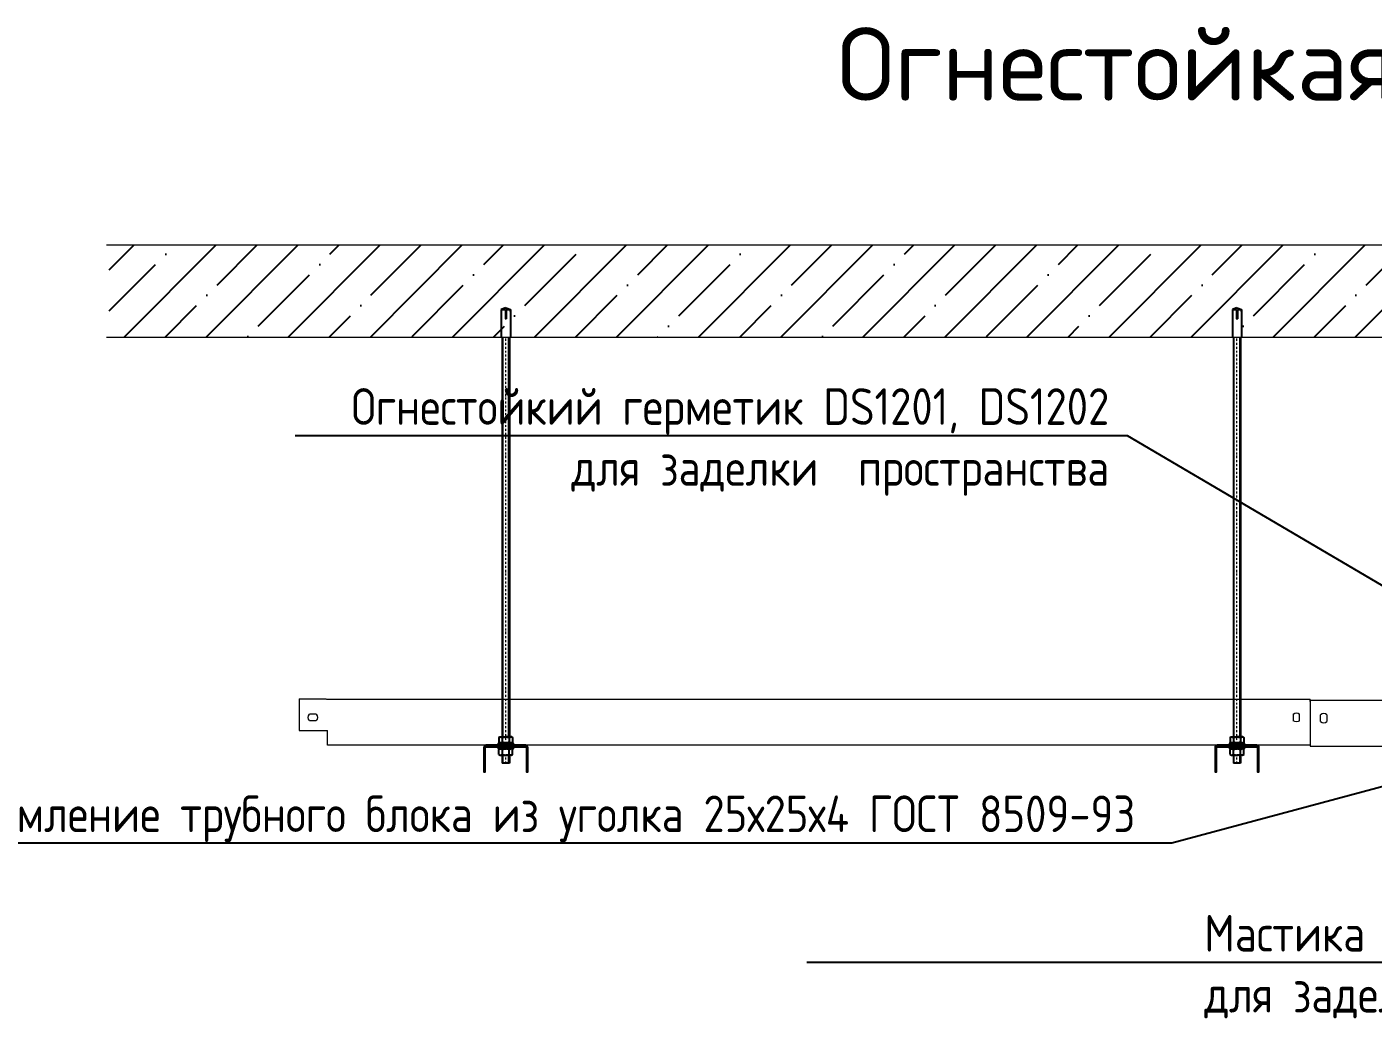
# Model space of a CAD drawing. Header units: millimetres. Extents: x -42533 to 645315, y 3457 to 82611.
# Drawn here: x 274646 to 283427, y 13123 to 19624 of the extents above; entities that cross this region are included whole.
import ezdxf
from ezdxf import colors
from ezdxf.entities.mleader import LeaderData, LeaderLine
from ezdxf.math import Vec2, Vec3

# ---------------------------------------------------------------- set-up
doc = ezdxf.new("R2010")
doc.units = ezdxf.units.MM
doc.set_wipeout_variables(frame=1)
doc.linetypes.add('штрихпунктирная', pattern=[25.4, 12.7, -6.35, 0, -6.35])
for name, color, linetype in [('PDF _Геометрия', 7, 'Continuous'), ('Основная', 7, 'Continuous'), ('Тонкая', 7, 'Continuous'), ('ЭОМ_Выноски', 7, 'Continuous')]:
    doc.layers.add(name, color=color, linetype=linetype)
for name, color, linetype, lineweight in [('Ось', 140, 'штрихпунктирная', 15), ('СТЕНЫ', 7, 'Continuous', 9), ('ЭМ_кабеленесущие конструкции', 7, 'Continuous', 15)]:
    doc.layers.add(name, color=color, linetype=linetype, lineweight=lineweight)
doc.layers.add('ЭОМ_Освещение рабочее', color=7, linetype='Continuous', lineweight=9, true_color=0x312af4)
doc.styles.add('ISOCPEUR', font='isocpeur.ttf', dxfattribs={"width": 0.85, "height": 275})
doc.styles.add('ГЕЛАЙН_АР', font='isocpeur.ttf')

# ---------------------------------------------------------------- blocks, each defined once
blk = doc.blocks.new('*U319')
blk.add_lwpolyline([(1.5, 21.5, -0.414214), (2.5, 22.5), (29, 22.5), (29, 24), (2.5, 24, 0.414214), (0, 21.5), (0, -21.5, 0.414214), (2.5, -24), (29, -24), (29, -22.5), (2.5, -22.5, -0.414214), (1.5, -21.5)], format="xyb", close=True)
blk = doc.blocks.new('*U317')
blk.add_wipeout([(-7.5, 0.8), (-6.5, 0), (6.5, 0), (7.5, 0.8), (7.5, 6), (6.5, 6.8), (-6.5, 6.8), (-7.5, 6)])
for p, q in [((-7.5, 6), (-6.5, 6.8)), ((-7.5, 6), (-7.5, 0.8)), ((-7.5, 0.8), (-6.5, 0)), ((-6.5, 6.8), (-6.1, 6.8)), ((-6.5, 0), (-6.1, 0)), ((-6.1, 6.8), (0, 6.8)), ((-6.1, 0), (0, 0)), ((-3.8, 6), (-3.8, 0.8)), ((6.1, 6.8), (0, 6.8)), ((6.1, 0), (0, 0)), ((3.8, 6), (3.8, 0.8)), ((6.5, 6.8), (6.1, 6.8)), ((6.5, 0), (6.1, 0)), ((7.5, 6), (6.5, 6.8)), ((7.5, 0.8), (6.5, 0)), ((7.5, 6), (7.5, 0.8))]:
    blk.add_line(p, q)
for centre, radius, start, end in [((-6, 4.9), 1.9, 94.9499, 144.8587), ((-6, 1.9), 1.9, 215.1413, 265.0501), ((-6.4, 2.1), 4.68, 55.8533, 86.9299), ((-6.4, 4.7), 4.68, 273.0701, 304.1467), ((0.2, -3.2), 9.98, 90.9514, 113.1151), ((0.2, 10), 9.98, 246.8849, 269.0486), ((-0.2, -3.2), 9.98, 66.8849, 89.0486), ((-0.2, 10), 9.98, 270.9514, 293.1151), ((6.4, 2.1), 4.68, 93.0701, 124.1467), ((6.4, 4.7), 4.68, 235.8533, 266.9299), ((6, 4.9), 1.9, 35.1413, 85.0501), ((6, 1.9), 1.9, 274.9499, 324.8587)]:
    blk.add_arc(centre, radius, start, end)
blk = doc.blocks.new('*U321')
at = {"color": 0, "linetype": 'ByBlock', "lineweight": -2}
for p, q in [((0, -121), (0, 1587.3)), ((50, -121), (50, 1587.3)), ((15.9, -102.5), (23.1, -102.5)), ((23.1, -109.5), (15.9, -109.5)), ((1.5, -121), (0, -121)), ((0, -121), (50, -121))]:
    blk.add_line(p, q, dxfattribs=at)
for start, end in [(135.573, 224.427), (315.573, 44.427)]:
    blk.add_arc((19.5, -106), 5, start, end, dxfattribs=at)
blk = doc.blocks.new('*U320')
at = {"color": 0, "linetype": 'ByBlock', "lineweight": -2}
for p, q in [((-1, 985.1), (-1, 956.1)), ((-1, 985.1), (33.7, 985.1)), ((16, 966.5), (16, 973.7)), ((23, 973.7), (23, 966.5)), ((33.7, 985.1), (33.7, 954.1)), ((0, -121), (0, 954.1)), ((50, 954.1), (33.7, 954.1)), ((50, -121), (50, 954.1)), ((15.9, -102.5), (23.1, -102.5)), ((23.1, -109.5), (15.9, -109.5)), ((1.5, -121), (0, -121)), ((0, -121), (50, -121))]:
    blk.add_line(p, q, dxfattribs=at)
for centre, radius, start, end in [((19.5, 970.1), 5, 45.573, 134.427), ((19.5, 970.1), 5, 225.573, 314.427), ((0.8, 956.1), 1.75, 180, 233.1301), ((-0.8, 954.1), 0.75, 0, 53.1301), ((19.5, -106), 5, 135.573, 224.427), ((19.5, -106), 5, 315.573, 44.427)]:
    blk.add_arc(centre, radius, start, end, dxfattribs=at)
blk = doc.blocks.new('_Dot')
at = {"color": 0, "linetype": 'ByBlock', "lineweight": -2}
blk.add_line((-0.5, 0), (-1, 0), dxfattribs=at)
at = {"color": 0, "linetype": 'ByBlock', "const_width": 0.5}
blk.add_lwpolyline([(-0.25, 0, 1), (0.25, 0, 1)], format="xyb", close=True, dxfattribs=at)

msp = doc.modelspace()

# ---------------------------------------------------------------- hatches: boundary and pattern name
at = {"transparency": 33554610}
h = msp.add_hatch(dxfattribs=at)
h.set_pattern_fill('ANSI35', color=252, scale=59.620204)
h.set_pattern_definition([(45, (-426029.73, -314813.1), (-267.70235, 267.70235), []), (45, (-425762.03, -314813.1), (-267.70235, 267.70235), [473.23537, -94.64707, 0, -94.64707])])
h.paths.add_polyline_path([(294623.8, 17602.4), (294623.8, 18200.3), (275181.9, 18200.3), (275181.9, 17602.4)])

# ---------------------------------------------------------------- linework, layer by layer
at = {"layer": 'PDF _Геометрия', "lineweight": 13}
msp.add_lwpolyline([(294599.9, 18200.3), (285216.1, 18200.3), (285171.9, 18086.7), (285124.6, 18317), (285082, 18200.3), (275164.9, 18200.3)], dxfattribs=at)
at = {"layer": 'Основная'}
for p, q in [((277739.5, 17775.3), (277739.5, 17602.4)), ((277739.5, 17775.3), (277745.5, 17775.3)), ((277745.5, 17781.3), (277766.4, 17781.3)), ((277745.5, 17781.3), (277745.5, 17775.3)), ((277766.4, 17781.3), (277766.4, 17721.6)), ((277772.3, 17781.3), (277793.2, 17781.3)), ((277772.3, 17781.3), (277772.3, 17721.6)), ((277793.2, 17781.3), (277793.2, 17775.3)), ((277793.2, 17775.3), (277799.2, 17775.3)), ((277799.2, 17775.3), (277799.2, 17602.4)), ((282509.2, 17775.3), (282509.2, 17602.4)), ((282509.2, 17775.3), (282515.1, 17775.3)), ((282515.1, 17781.3), (282536, 17781.3)), ((282515.1, 17781.3), (282515.1, 17775.3)), ((282536, 17781.3), (282536, 17721.6)), ((282541.9, 17781.3), (282562.8, 17781.3)), ((282541.9, 17781.3), (282541.9, 17721.6)), ((282562.8, 17781.3), (282562.8, 17775.3)), ((282562.8, 17775.3), (282568.8, 17775.3)), ((282568.8, 17775.3), (282568.8, 17602.4)), ((277766.4, 17721.6), (277772.3, 17721.6)), ((282536, 17721.6), (282541.9, 17721.6))]:
    msp.add_line(p, q, dxfattribs=at)
at = {"layer": 'Основная', "ltscale": 75}
for p, q in [((277745.5, 14876), (277745.5, 14822.9)), ((277749.5, 14822.9), (277749.5, 14876)), ((277789.2, 14822.9), (277789.2, 14876)), ((277793.2, 14876), (277793.2, 14822.9)), ((282515.1, 14876), (282515.1, 14822.9)), ((282519.1, 14822.9), (282519.1, 14876)), ((282558.8, 14822.9), (282558.8, 14876)), ((282562.8, 14876), (282562.8, 14822.9))]:
    msp.add_line(p, q, dxfattribs=at)
for points in [[(277793.2, 14822.9), (277745.5, 14822.9)], [(282562.8, 14822.9), (282515.1, 14822.9)]]:
    msp.add_lwpolyline(points, dxfattribs=at)
at = {"layer": 'СТЕНЫ'}
msp.add_line((275164.9, 17602.4), (294624.2, 17602.4), dxfattribs=at)
at = {"layer": 'Тонкая'}
for p, q in [((277769.3, 17793.2), (277739.5, 17781.3)), ((277739.5, 17781.3), (277739.5, 17775.3)), ((277769.3, 17793.2), (277799.2, 17781.3)), ((277799.2, 17781.3), (277799.2, 17775.3)), ((282539, 17793.2), (282509.2, 17781.3)), ((282509.2, 17781.3), (282509.2, 17775.3)), ((282539, 17793.2), (282568.8, 17781.3)), ((282568.8, 17781.3), (282568.8, 17775.3))]:
    msp.add_line(p, q, dxfattribs=at)

# ---------------------------------------------------------------- block references
at = {"xscale": 5.962020415049804, "yscale": 5.962020415049804, "zscale": 5.962020415049804, "rotation": 270}
msp.add_blockref('*U319', (282539, 14940.3), dxfattribs=at)
at = {"layer": 'Основная', "ltscale": 6.666667, "xscale": -5.962020415049804, "yscale": 5.962020415049804, "zscale": 5.962020415049804}
msp.add_blockref('*U317', (277769.3, 14955.3), dxfattribs=at)
at = {"layer": 'ЭОМ_Освещение рабочее', "xscale": 5.962020415049804, "yscale": 5.962020415049804, "zscale": 5.962020415049804, "rotation": 270}
msp.add_blockref('*U321', (283737, 15234), dxfattribs=at)

# ---------------------------------------------------------------- texts
at = {"layer": 'ЭОМ_Выноски', "color": 0, "insert": (284985.8, 19317.4), "char_height": 476.987, "width": 10806.732, "attachment_point": 5, "style": 'ГЕЛАЙН_АР'}
msp.add_mtext(' Огнестойкая проходка через стену. ', dxfattribs=at)

# ---------------------------------------------------------------- leaders
at = {"layer": 'ЭМ_кабеленесущие конструкции', "lineweight": 5}
ml = msp.add_multileader_mtext('Standard', dxfattribs=at)
ml.set_content('Огнестойкий герметик DS1201, DS1202\\Pдля заделки  пространства ', color=256, style='ISOCPEUR')
ml.set_leader_properties()
ml.set_arrow_properties(name='DOT')
ml.build(insert=Vec2(0, 0))
ml.multileader.update_dxf_attribs({"text_left_attachment_type": 6, "text_right_attachment_type": 6, "dogleg_length": 0.00122, "arrow_head_size": 59.6, "scale": 10})
ctx = ml.context
ctx.base_point, ctx.scale, ctx.char_height, ctx.arrow_head_size, ctx.landing_gap_size, ctx.plane_origin = Vec3(276731.8, 16958.3), 10, 238.481, 59.6, 119.2, Vec3(280992.1, 16394.1)
ctx.left_attachment, ctx.right_attachment, ctx.text_align_type = 6, 6, 2
notes = []
notes.append((ctx, [(1, (1, 1, 0), (281825.2, 16958.3), (-1, 0), 0.0727, [(2, [(284526.3, 15368.2)], 0, [])])]))
ctx.mtext.insert, ctx.mtext.width, ctx.mtext.defined_height, ctx.mtext.alignment, ctx.mtext.flow_direction = Vec3(281705.9, 17268.3), 6189.925, 640.5, 3, 5
ml = msp.add_multileader_mtext('Standard', dxfattribs=at)
ml.set_content('Лестничный лоток LL5050HDZ', color=256, style='ISOCPEUR')
ml.set_leader_properties()
ml.set_arrow_properties(name='DOT')
ml.build(insert=Vec2(0, 0))
ml.multileader.update_dxf_attribs({"text_left_attachment_type": 6, "text_right_attachment_type": 6, "dogleg_length": 0.00122, "arrow_head_size": 48.9, "scale": 10})
ctx = ml.context
ctx.base_point, ctx.scale, ctx.char_height, ctx.arrow_head_size, ctx.landing_gap_size, ctx.plane_origin = Vec3(301000.3, 16182.7), 10, 195.708, 48.9, 97.9, Vec3(302938.6, 15960.5)
ctx.left_attachment, ctx.right_attachment, ctx.text_align_type = 6, 6, 2
notes.append((ctx, [(1, (1, 1, 0), (304290.2, 16182.7), (-1, 0), 0.0597, [(1, [(305394.2, 15679.6)], 0, [])])]))
ctx.mtext.insert, ctx.mtext.width, ctx.mtext.defined_height, ctx.mtext.alignment, ctx.mtext.flow_direction = Vec3(304192.3, 16417.5), 3770.984, 201.2, 3, 5
ml = msp.add_multileader_mtext('Standard', dxfattribs=at)
ml.set_content('Обрамление трубного блока из уголка 25х25х4 ГОСТ 8509-93', color=256, style='ISOCPEUR')
ml.set_leader_properties()
ml.set_arrow_properties(name='DOT')
ml.build(insert=Vec2(0, 0))
ml.multileader.update_dxf_attribs({"text_left_attachment_type": 6, "text_right_attachment_type": 6, "dogleg_length": 0.00122, "arrow_head_size": 48.9, "scale": 10})
ctx = ml.context
ctx.base_point, ctx.scale, ctx.char_height, ctx.arrow_head_size, ctx.landing_gap_size, ctx.plane_origin = Vec3(300825.7, 13294.9), 10, 195.708, 48.9, 97.9, Vec3(303297.1, 14966.9)
ctx.left_attachment, ctx.right_attachment, ctx.text_align_type = 6, 6, 2
notes.append((ctx, [(1, (1, 1, 0), (304388.1, 13294.9), (-1, 0), 97.9, [(0, [(305132.4, 14312.9)], 0, [])])]))
ctx.mtext.insert, ctx.mtext.width, ctx.mtext.defined_height, ctx.mtext.alignment, ctx.mtext.flow_direction = Vec3(304192.3, 13549.3), 4050.206, 525.7, 3, 5
for ctx, leaders in notes:
    for number, flags, end, landing, length, lines in leaders:
        leader = LeaderData()
        leader.index, (leader.has_last_leader_line, leader.has_dogleg_vector, leader.attachment_direction) = number, flags
        leader.last_leader_point, leader.dogleg_vector, leader.dogleg_length = Vec3(end), Vec3(landing), length
        for number, points, colour, breaks in lines:
            line = LeaderLine()
            line.index, line.vertices, line.color, line.breaks = number, Vec3.list(points), colors.encode_raw_color(colour), breaks
            leader.lines.append(line)
        ctx.leaders.append(leader)

# ---------------------------------------------------------------- next in the draw order: linework, layer by layer
at = {"layer": 'Основная'}
for p, q in [((277745.5, 17602.4), (277745.5, 14995.8)), ((277793.2, 17602.4), (277793.2, 14995.8))]:
    msp.add_line(p, q, dxfattribs=at)
at = {"layer": 'Основная', "ltscale": 75}
msp.add_lwpolyline([(277721.7, 14940.3), (277721.7, 14955.3), (277817, 14955.3), (277817, 14940.3)], dxfattribs=at)
at = {"layer": 'Ось'}
msp.add_line((277769.3, 14822.9), (277769.3, 17602.4), dxfattribs=at)
at = {"layer": 'Тонкая'}
for p, q in [((277749.5, 14995.8), (277749.5, 17602.4)), ((277789.2, 14995.8), (277789.2, 17602.4))]:
    msp.add_line(p, q, dxfattribs=at)

# ---------------------------------------------------------------- next in the draw order: block references
at = {"xscale": 5.962020415049804, "yscale": 5.962020415049804, "zscale": 5.962020415049804, "rotation": 270}
msp.add_blockref('*U319', (277769.3, 14940.3), dxfattribs=at)
at = {"layer": 'Основная', "ltscale": 6.666667, "xscale": -5.962020415049804, "yscale": 5.962020415049804, "zscale": 5.962020415049804}
msp.add_blockref('*U317', (282539, 14955.3), dxfattribs=at)

# ---------------------------------------------------------------- next in the draw order: linework, layer by layer
at = {"layer": 'Основная'}
for p, q in [((282515.1, 17602.4), (282515.1, 14995.8)), ((282562.8, 17602.4), (282562.8, 14995.8))]:
    msp.add_line(p, q, dxfattribs=at)
at = {"layer": 'Основная', "ltscale": 75}
msp.add_lwpolyline([(282491.3, 14940.3), (282491.3, 14955.3), (282586.7, 14955.3), (282586.7, 14940.3)], dxfattribs=at)
at = {"layer": 'Ось'}
msp.add_line((282539, 14822.9), (282539, 17602.4), dxfattribs=at)
at = {"layer": 'Тонкая'}
for p, q in [((282519.1, 14995.8), (282519.1, 17602.4)), ((282558.8, 14995.8), (282558.8, 17602.4))]:
    msp.add_line(p, q, dxfattribs=at)

# ---------------------------------------------------------------- next in the draw order: wipeouts: each hides what was drawn before it
at = {"ltscale": 75}
msp.add_wipeout([(277724.5, 14911.7), (277730.6, 14916.5), (277808.1, 14916.5), (277814.2, 14911.7), (277814.2, 14880.7), (277808.1, 14876), (277730.6, 14876), (277724.5, 14880.7)], dxfattribs=at).dxf.layer = 'Основная'

# ---------------------------------------------------------------- next in the draw order: linework, layer by layer
at = {"layer": 'Основная', "ltscale": 75}
for p, q in [((277724.5, 14911.7), (277730.6, 14916.5)), ((277724.5, 14880.7), (277724.5, 14911.7)), ((277724.5, 14880.7), (277730.6, 14876)), ((277730.6, 14916.5), (277732.8, 14916.5)), ((277730.6, 14876), (277732.8, 14876)), ((277732.8, 14916.5), (277769.3, 14916.5)), ((277732.8, 14876), (277769.3, 14876)), ((277747, 14880.7), (277747, 14911.7)), ((277805.9, 14916.5), (277769.3, 14916.5)), ((277805.9, 14876), (277769.3, 14876)), ((277791.7, 14880.7), (277791.7, 14911.7)), ((277808.1, 14916.5), (277805.9, 14916.5)), ((277808.1, 14876), (277805.9, 14876)), ((277814.2, 14911.7), (277808.1, 14916.5)), ((277814.2, 14880.7), (277808.1, 14876)), ((277814.2, 14880.7), (277814.2, 14911.7))]:
    msp.add_line(p, q, dxfattribs=at)
msp.add_lwpolyline([(277817, 14931.4), (277817, 14916.5), (277721.7, 14916.5), (277721.7, 14931.4)], dxfattribs=at)
for centre, radius, start, end in [((277733.8, 14905.2), 11.3, 94.94994, 144.8587), ((277733.8, 14887.3), 11.3, 215.1413, 265.05006), ((277731.3, 14888.6), 27.9, 55.85327, 86.92994), ((277731.3, 14903.8), 27.9, 273.07006, 304.14673), ((277770.3, 14857), 59.5, 90.95135, 113.11511), ((277770.3, 14935.5), 59.5, 246.88489, 269.04865), ((277768.4, 14857), 59.5, 66.88489, 89.04865), ((277768.4, 14935.5), 59.5, 270.95135, 293.11511), ((277807.4, 14888.6), 27.9, 93.07006, 124.14673), ((277807.4, 14903.8), 27.9, 235.85327, 266.92994), ((277804.9, 14905.2), 11.3, 35.1413, 85.05006), ((277804.9, 14887.3), 11.3, 274.94994, 324.8587)]:
    msp.add_arc(centre, radius, start, end, dxfattribs=at)

# ---------------------------------------------------------------- next in the draw order: wipeouts: each hides what was drawn before it
at = {"ltscale": 75}
msp.add_wipeout([(282494.1, 14911.7), (282500.2, 14916.5), (282577.7, 14916.5), (282583.8, 14911.7), (282583.8, 14880.7), (282577.7, 14876), (282500.2, 14876), (282494.1, 14880.7)], dxfattribs=at).dxf.layer = 'Основная'

# ---------------------------------------------------------------- next in the draw order: linework, layer by layer
at = {"layer": 'Основная', "ltscale": 75}
for p, q in [((282494.1, 14911.7), (282500.2, 14916.5)), ((282494.1, 14880.7), (282494.1, 14911.7)), ((282494.1, 14880.7), (282500.2, 14876)), ((282500.2, 14916.5), (282502.4, 14916.5)), ((282500.2, 14876), (282502.4, 14876)), ((282502.4, 14916.5), (282539, 14916.5)), ((282502.4, 14876), (282539, 14876)), ((282516.6, 14880.7), (282516.6, 14911.7)), ((282575.5, 14916.5), (282539, 14916.5)), ((282575.5, 14876), (282539, 14876)), ((282561.3, 14880.7), (282561.3, 14911.7)), ((282577.7, 14916.5), (282575.5, 14916.5)), ((282577.7, 14876), (282575.5, 14876)), ((282583.8, 14911.7), (282577.7, 14916.5)), ((282583.8, 14880.7), (282577.7, 14876)), ((282583.8, 14880.7), (282583.8, 14911.7))]:
    msp.add_line(p, q, dxfattribs=at)
msp.add_lwpolyline([(282586.7, 14931.4), (282586.7, 14916.5), (282491.3, 14916.5), (282491.3, 14931.4)], dxfattribs=at)
for centre, radius, start, end in [((282503.4, 14905.2), 11.3, 94.94994, 144.8587), ((282503.4, 14887.3), 11.3, 215.1413, 265.05006), ((282500.9, 14888.6), 27.9, 55.85327, 86.92994), ((282500.9, 14903.8), 27.9, 273.07006, 304.14673), ((282540, 14857), 59.5, 90.95135, 113.11511), ((282540, 14935.5), 59.5, 246.88489, 269.04865), ((282538, 14857), 59.5, 66.88489, 89.04865), ((282538, 14935.5), 59.5, 270.95135, 293.11511), ((282577, 14888.6), 27.9, 93.07006, 124.14673), ((282577, 14903.8), 27.9, 235.85327, 266.92994), ((282574.5, 14905.2), 11.3, 35.1413, 85.05006), ((282574.5, 14887.3), 11.3, 274.94994, 324.8587)]:
    msp.add_arc(centre, radius, start, end, dxfattribs=at)

# ---------------------------------------------------------------- next in the draw order: block references
at = {"layer": 'ЭОМ_Освещение рабочее', "xscale": -5.962020415049804, "yscale": 5.962020415049804, "zscale": 5.962020415049804, "rotation": 90}
msp.add_blockref('*U320', (282294.8, 15238.5), dxfattribs=at)

# ---------------------------------------------------------------- next in the draw order: leaders
at = {"layer": 'ЭМ_кабеленесущие конструкции', "lineweight": 5}
ml = msp.add_multileader_mtext('Standard', dxfattribs=at)
ml.set_content('Огнестойкий герметик DS1201, DS1202\\Pдля заделки  пространства между трубой и кабелем', color=256, style='ISOCPEUR')
ml.set_leader_properties()
ml.set_arrow_properties(name='DOT')
ml.build(insert=Vec2(0, 0))
ml.multileader.update_dxf_attribs({"text_left_attachment_type": 6, "text_right_attachment_type": 6, "dogleg_length": 0.00122, "arrow_head_size": 48.9, "scale": 10})
ctx = ml.context
ctx.base_point, ctx.scale, ctx.char_height, ctx.arrow_head_size, ctx.landing_gap_size, ctx.plane_origin = Vec3(299411.7, 15506.4), 10, 195.708, 48.9, 97.9, Vec3(303467.5, 16476.6)
ctx.left_attachment, ctx.right_attachment, ctx.text_align_type = 6, 6, 2
notes = []
notes.append((ctx, [(1, (1, 1, 0), (304290.2, 15506.4), (-1, 0), 0.0597, [(2, [(305238.7, 14538)], 0, [])])]))
ctx.mtext.insert, ctx.mtext.width, ctx.mtext.defined_height, ctx.mtext.alignment, ctx.mtext.flow_direction = Vec3(304192.3, 15760.8), 5079.725, 525.7, 3, 5
ml = msp.add_multileader_mtext('Standard', dxfattribs=at)
ml.set_content('Мастика огнеупорная\\Pдля заделки щелей между стеной и трубой ВГП', color=256, style='ISOCPEUR')
ml.set_leader_properties()
ml.set_arrow_properties(name='DOT')
ml.build(insert=Vec2(0, 0))
ml.multileader.update_dxf_attribs({"text_left_attachment_type": 6, "text_right_attachment_type": 6, "dogleg_length": 0.00122, "arrow_head_size": 59.6, "scale": 10})
ctx = ml.context
ctx.base_point, ctx.scale, ctx.char_height, ctx.arrow_head_size, ctx.landing_gap_size, ctx.plane_origin = Vec3(281530.9, 13524.2), 10, 238.481, 59.6, 119.2, Vec3(291626.1, 15957)
ctx.left_attachment, ctx.right_attachment = 6, 6
notes.append((ctx, [(1, (1, 1, 0), (286320.3, 13524.2), (-1, 0), 0.0727, [(2, [(285775.6, 14898.2)], 0, [])])]))
ctx.mtext.insert, ctx.mtext.width, ctx.mtext.defined_height, ctx.mtext.flow_direction = Vec3(282325.6, 13834.2), 4895.418, 235.2, 5
ml = msp.add_multileader_mtext('Standard', dxfattribs=at)
ml.set_content('Обрамление трубного блока из уголка 25х25х4 ГОСТ 8509-93', color=256, style='ISOCPEUR')
ml.set_leader_properties()
ml.set_arrow_properties(name='DOT')
ml.build(insert=Vec2(0, 0))
ml.multileader.update_dxf_attribs({"text_left_attachment_type": 6, "text_right_attachment_type": 6, "dogleg_length": 0.00122, "arrow_head_size": 59.6, "scale": 10})
ctx = ml.context
ctx.base_point, ctx.scale, ctx.char_height, ctx.arrow_head_size, ctx.landing_gap_size, ctx.plane_origin = Vec3(277772.9, 14303.1), 10, 238.481, 59.6, 119.2, Vec3(280784.5, 14711.2)
ctx.left_attachment, ctx.right_attachment, ctx.text_align_type = 6, 6, 2
notes.append((ctx, [(1, (1, 1, 0), (282113.9, 14303.1), (-1, 0), 119.3, [(0, [(284282.7, 14885.3)], 0, [])])]))
ctx.mtext.insert, ctx.mtext.width, ctx.mtext.defined_height, ctx.mtext.alignment, ctx.mtext.flow_direction = Vec3(281875.4, 14613.1), 4935.399, 640.5, 3, 5
for ctx, leaders in notes:
    for number, flags, end, landing, length, lines in leaders:
        leader = LeaderData()
        leader.index, (leader.has_last_leader_line, leader.has_dogleg_vector, leader.attachment_direction) = number, flags
        leader.last_leader_point, leader.dogleg_vector, leader.dogleg_length = Vec3(end), Vec3(landing), length
        for number, points, colour, breaks in lines:
            line = LeaderLine()
            line.index, line.vertices, line.color, line.breaks = number, Vec3.list(points), colors.encode_raw_color(colour), breaks
            leader.lines.append(line)
        ctx.leaders.append(leader)

doc.saveas('drawing.dxf')
